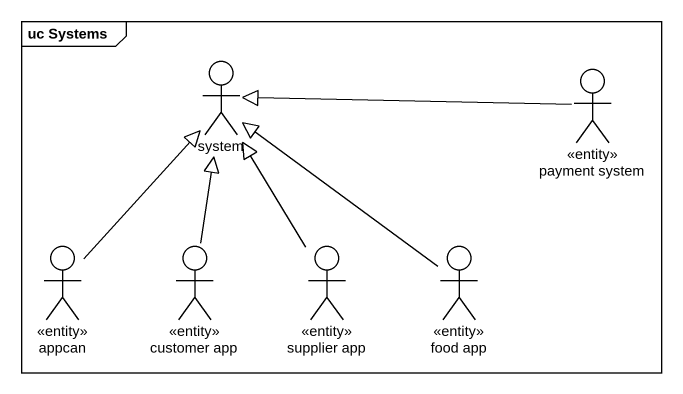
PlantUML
@startuml
mainframe uc Systems
actor system
actor "payment system" as payment_system <<entity>>
actor appcan <<entity>>
actor "customer app" as customer_app <<entity>>
actor "supplier app" as supplier_app <<entity>>
actor "food app" as food_app <<entity>>
payment_system -left-|> system
appcan -up-|> system
customer_app -up-|> system
supplier_app -up-|> system
food_app -up-|> system
@enduml
